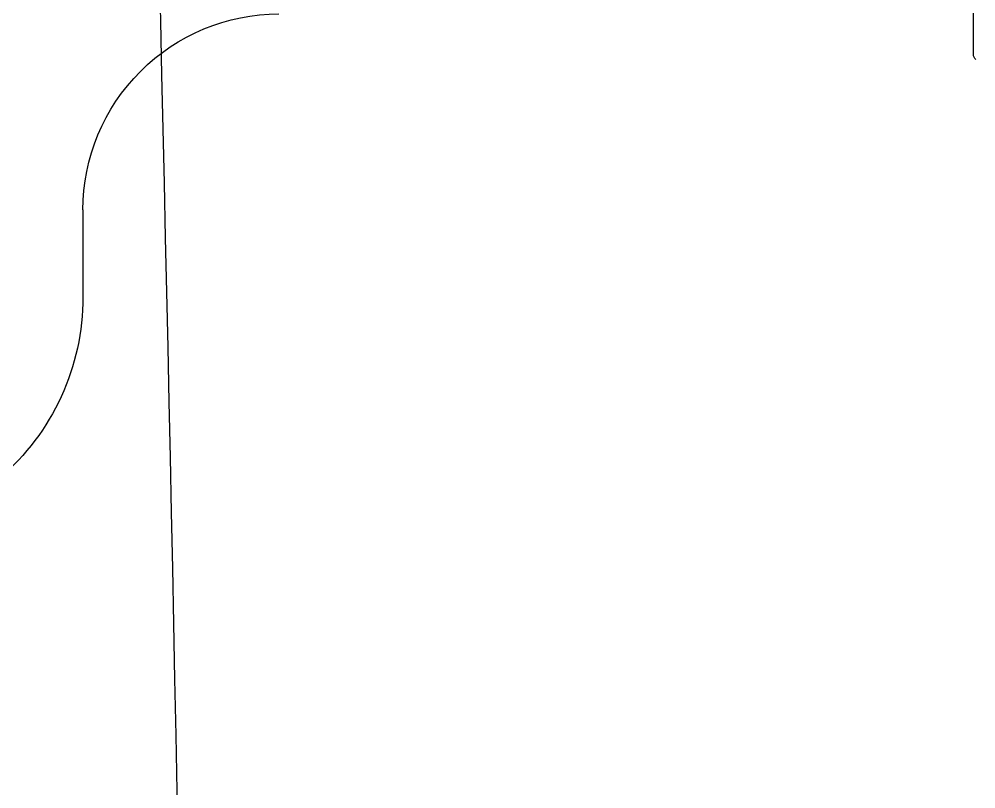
# Model space of a CAD drawing. Header units: millimetres. Extents: x 2213 to 82676, y 1050 to 28650.
# Drawn here: x 22584.57 to 22629.67, y 17236.81 to 17273.13 of the extents above; entities that cross this region are included whole.
import ezdxf

# ---------------------------------------------------------------- set-up
doc = ezdxf.new("R2010")
doc.units = ezdxf.units.MM
doc.header["$LTSCALE"] = 200
doc.layers.add('A-FIX', color=5, linetype='Continuous')

# ---------------------------------------------------------------- blocks, each defined once
blk = doc.blocks.new('대변기 정면도')
at = {"linetype": 'Continuous'}
for p, q in [((14913.236, 31284.259), (14913.236, 31326.057)), ((14955.219, 31276.928), (14955.219, 31272.822))]:
    blk.add_line(p, q, dxfattribs=at)
for centre, radius, start, end in [((14945.98, 31276.928), 9.239, 359.9999, 90), ((14912.928, 31284.259), 0.308, 309.0021, 0), ((14966.511, 31272.822), 11.292, 180, 229.2943)]:
    blk.add_arc(centre, radius, start, end, dxfattribs=at)
blk.add_open_spline([(14952.177, 31384.131), (14950.715, 31415.548), (14940.865, 31432.049), (14923.137, 31446.662), (14901.789, 31451.142), (14860.933, 31451.938), (14828.198, 31437.302), (14792.659, 31387.492), (14752.16, 31289.083), (14728.685, 31212.884), (14720.078, 31177.64), (14736.615, 31134.759), (14736.61, 31117.386), (14818.227, 31027.098), (14900.762, 31025.9), (14924.525, 31026.795), (14943.891, 31048.388), (14949.698, 31067.942), (14949.638, 31243.545), (14953.639, 31352.714), (14952.177, 31384.131)], degree=3)

msp = doc.modelspace()

# ---------------------------------------------------------------- block references
at = {"layer": 'A-FIX', "xscale": -1}
msp.add_blockref('대변기 정면도', (37542.795, -14012.796), dxfattribs=at)

doc.saveas('drawing.dxf')
